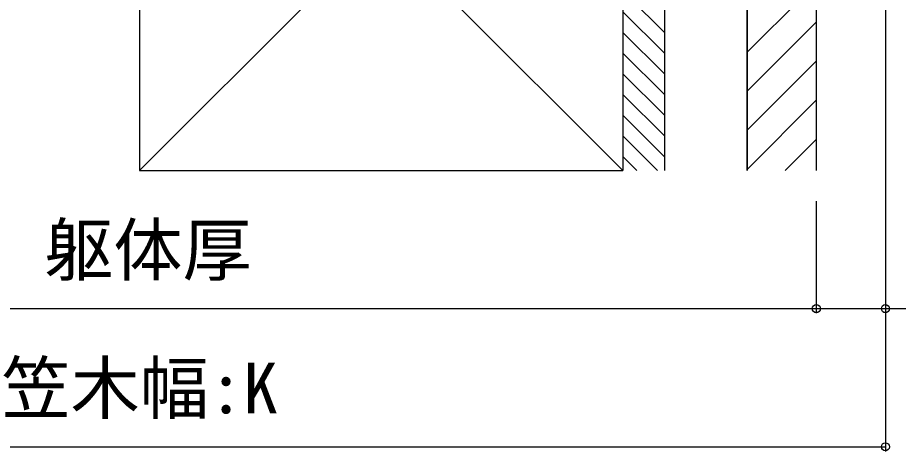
# Model space of a CAD drawing. Units: millimetres, scale not verified. Extents: x -875 to 875, y -1300 to 1294.
# Drawn here: x -679.4 to -488.2, y 642.9 to 737.1 of the extents above; entities that cross this region are included whole.
import ezdxf
from ezdxf.enums import TextEntityAlignment as Align

# ---------------------------------------------------------------- set-up
doc = ezdxf.new("R2010")
doc.units = ezdxf.units.MM
doc.header["$LTSCALE"] = 8
doc.layers.add('0-6_YKK_D', color=6, linetype='Continuous')
doc.layers.add('0-8_YSS_K', color=3, linetype='Continuous')
doc.styles.add('ＭＳ ゴシック', font='')
doc.styles.get('ＭＳ ゴシック').set_extended_font_data('MS Gothic')

msp = doc.modelspace()

# ---------------------------------------------------------------- linework, layer by layer
at = {"layer": '0-6_YKK_D'}
for p, q in [((-491, 773.928), (-491, 672.928)), ((-491, 773.928), (-491, 642.928)), ((-506, 697.282), (-506, 672.928)), ((-506, 697.282), (-506, 672.928)), ((-776, 673.928), (-506, 673.928)), ((-791, 643.928), (-491, 643.928))]:
    msp.add_line(p, q, dxfattribs=at)
msp.add_lwpolyline([(-506, 673.928), (-491, 673.928), (-422.141, 673.928)], dxfattribs=at)
for centre in [(-506, 673.928), (-506, 673.928), (-491, 673.928), (-491, 643.928)]:
    msp.add_circle(centre, 0.875, dxfattribs=at)
at = {"layer": '0-8_YSS_K'}
for p, q in [((-653, 808.928), (-548, 703.928)), ((-548, 808.928), (-653, 703.928)), ((-653, 808.928), (-653, 703.928)), ((-548, 808.928), (-548, 703.928)), ((-539, 808.928), (-539, 703.928)), ((-521, 808.928), (-521, 703.928)), ((-521, 703.928), (-521, 808.928)), ((-506, 803.928), (-506, 703.928)), ((-506, 744.627), (-521, 729.627)), ((-539, 733.871), (-548, 742.871)), ((-539, 729.38), (-548, 738.38)), ((-506, 736.142), (-521, 721.142)), ((-539, 724.89), (-548, 733.89)), ((-539, 720.4), (-548, 729.4)), ((-506, 727.657), (-521, 712.657)), ((-539, 715.91), (-548, 724.91)), ((-539, 711.42), (-548, 720.42)), ((-506, 719.172), (-521, 704.172)), ((-539, 706.93), (-548, 715.93)), ((-540.488, 703.928), (-548, 711.44)), ((-506, 710.686), (-512.759, 703.928)), ((-544.978, 703.928), (-548, 706.95)), ((-653, 703.928), (-548, 703.928))]:
    msp.add_line(p, q, dxfattribs=at)
msp.add_lwpolyline([(-521, 808.928), (-539, 808.928), (-539, 703.928)], dxfattribs=at)

# ---------------------------------------------------------------- texts
at = {"layer": '0-6_YKK_D', "style": 'ＭＳ ゴシック'}
for s, p in [('躯体厚', (-673.642, 677.888)), ('笠木幅:K', (-682.932, 647.888))]:
    msp.add_text(s, height=11, dxfattribs=at).set_placement(p, align=Align.BOTTOM_LEFT)

doc.saveas('drawing.dxf')
